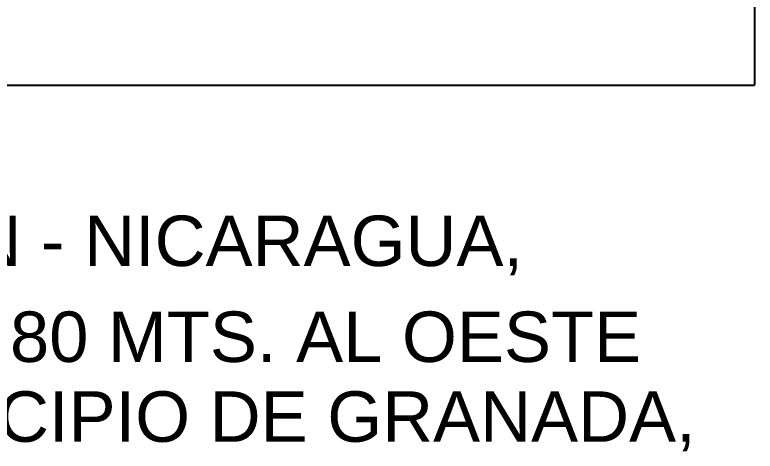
# Model space of a CAD drawing. Header units: millimetres. Extents: x 605783 to 618060, y 1302882 to 1321803.
# Drawn here: x 618046.82 to 618060.01, y 1320147.52 to 1320155.3 of the extents above; entities that cross this region are included whole.
import ezdxf

# ---------------------------------------------------------------- set-up
doc = ezdxf.new("R2010")
doc.units = ezdxf.units.MM
doc.styles.add('PI', font='arial.ttf', dxfattribs={"height": 0.4})

msp = doc.modelspace()

# ---------------------------------------------------------------- linework, layer by layer
msp.add_line((618014.999, 1320154.046), (618059.999, 1320154.046))
at = {"color": 0}
msp.add_lwpolyline([(618014.999, 1320185.164), (618060.011, 1320185.164), (618059.999, 1320154.046)], dxfattribs=at)

# ---------------------------------------------------------------- texts
at = {"style": 'PI'}
for s, p in [('ENTRADA PRINCIPAL DE HOSPITAL AMISTAD JAPON - NICARAGUA, ', (618014.801, 1320150.82)), ('568.98 MTS. SURESTE, 1064.94 MTS. NOROESTE, 34.80 MTS. AL OESTE ', (618014.801, 1320149.109)), ('Y 390.51 MTS. AL SUR, COMARCA LA LAGUNA, MUNICIPIO DE GRANADA,', (618014.801, 1320147.685))]:
    msp.add_text(s, height=0.9, dxfattribs=at).set_placement(p)

doc.saveas('drawing.dxf')
